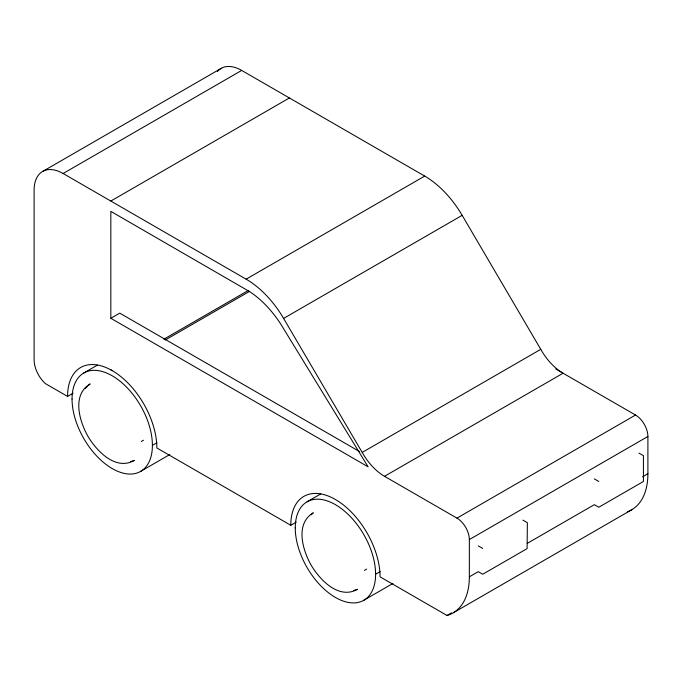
<?xml version="1.0" encoding="UTF-8"?>
<svg xmlns="http://www.w3.org/2000/svg" width="682" height="682" viewBox="0 0 682 682"><rect width="100%" height="100%" fill="white"/><g stroke="black" fill="none" stroke-linecap="round" stroke-linejoin="round"><path stroke-width="1.02" d="M85.156 388.518L87.287 386.549M88.703 385.236L90.126 383.915C71.67 394.887 79.368 421.05 87.893 436.233C96.776 451.203 115.59 470.955 134.32 460.461L130.62 461.603M311.197 514.757L313.328 512.779C294.871 523.75 302.569 549.914 311.094 565.097C319.977 580.067 338.792 599.819 357.513 589.325L353.822 590.467M42.778 171.378L221.335 68.285M63.119 173.509L241.675 70.416L424.707 176.092A75.83 43.776 60 0 1 462.166 215.333L540.766 349.329A43.699 25.234 60 0 0 563.085 373.216L384.52 476.309A43.699 25.234 60 0 1 362.202 452.422L283.601 318.417A75.83 43.776 60 0 0 246.142 279.177L63.119 173.509A41.039 23.691 60 0 0 34.1 189.681L34.1 359.781A22.114 12.77 60 0 0 45.259 383.531L67.578 396.413L73.102 393.224M110.834 201.054L289.39 97.969M110.834 318.289L368.101 466.829L283.601 328.733A75.83 43.776 60 0 0 249.603 291.615L110.834 211.369L110.834 318.289L119.759 313.14L359.371 451.475M83.809 372.986L97.475 365.092M246.142 279.177L424.707 176.092M163.833 339.235L248.325 290.455M165.223 340.037L249.714 291.265M283.601 318.417L462.166 215.333M141.234 441.518L143.467 440.231M152.393 445.38L156.954 442.754M140.628 471.39L169.784 454.562M362.202 452.422L540.766 349.329M307.011 501.841L320.676 493.956M110.834 369.84L112.223 370.641A63.128 36.444 60 0 1 156.86 447.963L290.779 525.276L296.303 522.088M364.435 570.382L366.669 569.095M384.52 476.309L456.966 518.132L635.53 415.04A17.502 10.102 60 0 1 647.9 436.471L647.9 473.734A78.916 45.558 60 0 1 627.517 511.756M375.594 574.244L380.155 571.618M363.83 600.254L392.985 583.425M290.779 525.276A63.128 36.444 60 0 1 335.416 499.505A63.128 36.444 60 0 1 380.062 576.827L447.017 615.479A78.916 45.558 60 0 0 469.344 576.819L469.344 539.564L647.9 436.471M469.344 576.819L478.27 571.669L482.728 574.244L527.101 548.626L527.374 522.702L522.906 520.119M527.237 543.401L594.329 504.663L598.796 507.238L643.433 481.466L643.433 455.687L638.974 453.112M642.546 476.829L647.9 473.734M447.017 615.479L451.62 612.828M453.496 612.658L632.052 509.565M555.787 369.005L635.53 415.04M594.329 478.883L598.796 481.466M478.27 545.898L482.728 548.473M67.578 396.413A63.128 36.444 60 0 1 112.223 370.641M217.379 71.584A41.039 23.691 60 0 1 241.675 70.416M456.966 518.132A17.502 10.102 60 0 1 469.344 539.564M295.246 527.859A56.819 32.804 60 0 0 355.51 602.828A56.819 32.804 60 0 0 355.51 522.472A56.819 32.804 60 0 0 295.246 527.859M72.045 398.996A56.819 32.804 60 0 0 132.308 473.964A56.819 32.804 60 0 0 132.308 393.608A56.819 32.804 60 0 0 72.045 398.996"/></g></svg>
